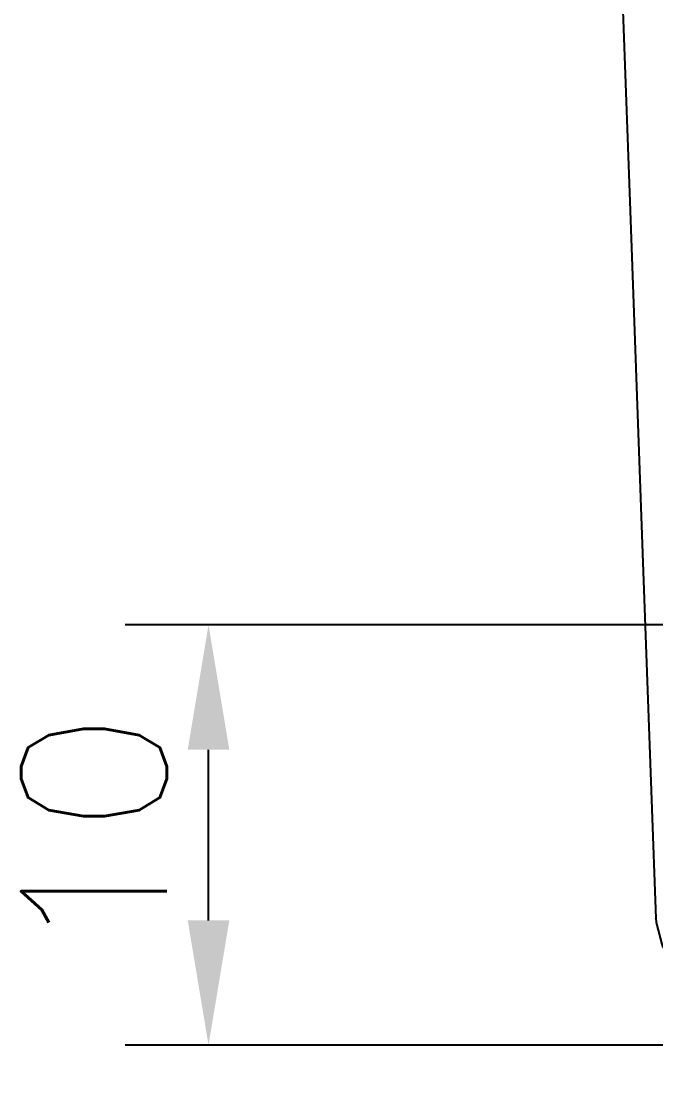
# Model space of a CAD drawing. Extents: x -5628 to -5208, y -2139 to -1842.
# Drawn here: x -5588.84 to -5573.59, y -2052.81 to -2027.41 of the extents above; entities that cross this region are included whole.
import ezdxf

# ---------------------------------------------------------------- set-up
doc = ezdxf.new("R2010")
doc.units = 0
doc.header["$LTSCALE"] = 7
doc.layers.get('0').update_dxf_attribs({"color": 2, "linetype": 'CONTINUOUS'})
doc.layers.add('D', color=2, linetype='CONTINUOUS')
doc.styles.add('GHS', font='ROMANS.shx', dxfattribs={"bigfont": 'GHS.shx'})

msp = doc.modelspace()

# ---------------------------------------------------------------- linework, layer by layer
at = {"color": 7, "linetype": 'Continuous'}
msp.add_line((-5573.591, -2048.972), (-5573.592, -2048.965), dxfattribs=at)
for points in [[(-5576.233, -1977.717), (-5576.148, -1979.835), (-5575.889, -1986.468), (-5575.628, -1993.327), (-5575.362, -2000.434), (-5575.089, -2007.804), (-5574.808, -2015.462), (-5574.518, -2023.433), (-5574.216, -2031.74), (-5573.901, -2040.42), (-5573.591, -2048.972)], [(-5573.591, -2048.965), (-5573.585, -2049.073), (-5573.437, -2049.626), (-5573.117, -2050.13), (-5572.673, -2050.552), (-5572.106, -2050.926), (-5571.403, -2051.267), (-5570.559, -2051.581), (-5569.565, -2051.869), (-5568.434, -2052.126), (-5567.184, -2052.346), (-5565.84, -2052.525), (-5564.433, -2052.661), (-5562.996, -2052.752), (-5561.572, -2052.798), (-5560.658, -2052.807)]]:
    msp.add_lwpolyline(points, dxfattribs=at)
at = {"layer": 'D'}
for p, q in [((-5569.612, -2041.918), (-5586.335, -2041.918)), ((-5584.335, -2049.021), (-5584.335, -2044.918)), ((-5561.658, -2052.021), (-5586.335, -2052.021))]:
    msp.add_line(p, q, dxfattribs=at)
for points in [[(-5584.835, -2044.918), (-5583.835, -2044.918), (-5584.335, -2041.918)], [(-5584.835, -2049.021), (-5583.835, -2049.021), (-5584.335, -2052.021)]]:
    msp.add_solid(points, dxfattribs=at)

# ---------------------------------------------------------------- texts
at = {"layer": 'D', "insert": (-5587.085, -2046.969), "char_height": 3.5, "attachment_point": 5, "rotation": 90, "style": 'GHS'}
msp.add_mtext('\\A1;10', dxfattribs=at)

doc.saveas('drawing.dxf')
